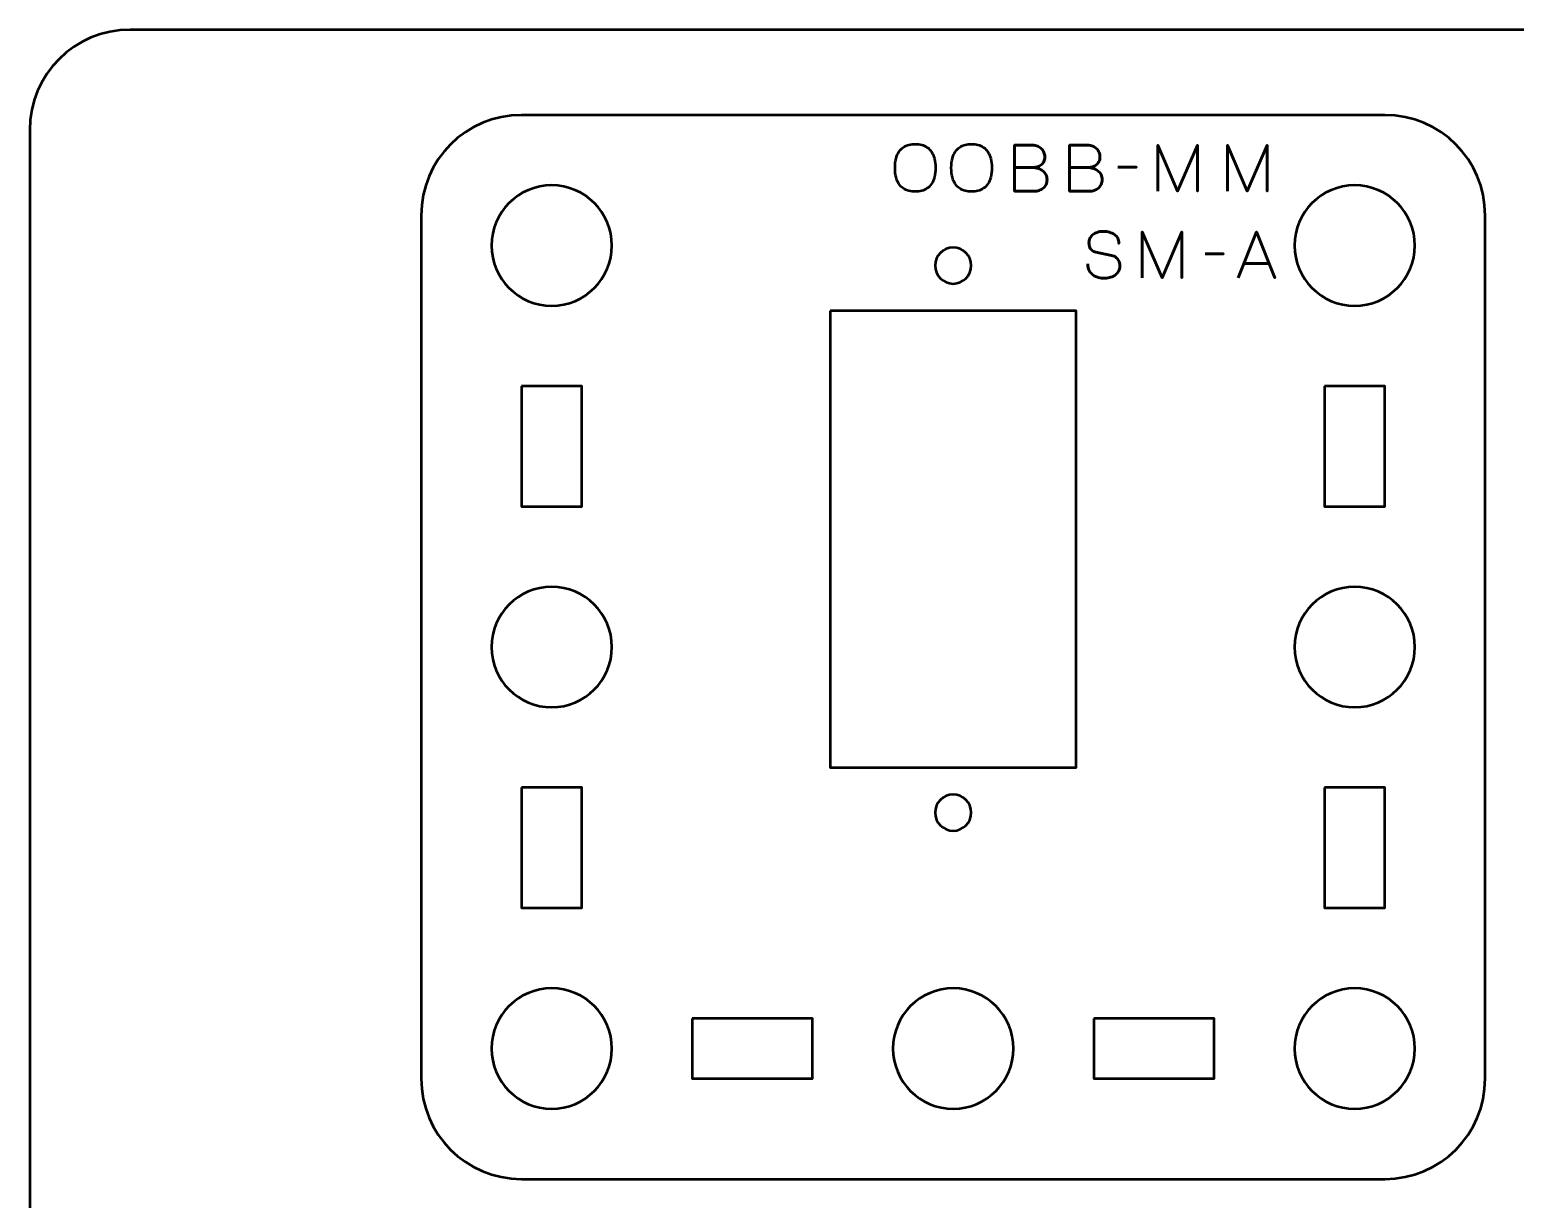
# Model space of a CAD drawing. Header units: centimetres. Extents: x -17.9 to -3.1, y -25.3 to -4.3.
# Drawn here: x -17.9 to -10.5, y -10.18 to -4.35 of the extents above; entities that cross this region are included whole.
import ezdxf

# ---------------------------------------------------------------- set-up
doc = ezdxf.new("R2010")
doc.units = ezdxf.units.CM
doc.header["$MEASUREMENT"] = 0
doc.layers.add('Layer 1', color=7, linetype='Continuous')

msp = doc.modelspace()

# ---------------------------------------------------------------- linework, layer by layer
at = {"layer": 'Layer 1', "color": 7, "lineweight": 53}
msp.add_open_spline([(-17.90003, -24.8499), (-17.90003, -24.8499), (-17.90003, -4.84994), (-17.90003, -4.84994), (-17.90003, -4.84994), (-17.90003, -4.57297), (-17.67694, -4.34998), (-17.39994, -4.34998), (-17.39994, -4.34998), (-17.39994, -4.34998), (-3.60007, -4.34998), (-3.60007, -4.34998), (-3.60007, -4.34998), (-3.32293, -4.34998), (-3.09997, -4.57297), (-3.09997, -4.84994), (-3.09997, -4.84994), (-3.09997, -4.84994), (-3.09997, -24.8499), (-3.09997, -24.8499), (-3.09997, -24.8499), (-3.09997, -25.1269), (-3.32293, -25.34999), (-3.60007, -25.34999), (-3.60007, -25.34999), (-3.60007, -25.34999), (-17.39994, -25.34999), (-17.39994, -25.34999), (-17.39994, -25.34999), (-17.67694, -25.34999), (-17.90003, -25.1269), (-17.90003, -24.8499)], degree=3, knots=[0, 0, 0, 0, 0.125, 0.125, 0.125, 0.125, 0.25, 0.25, 0.25, 0.25, 0.375, 0.375, 0.375, 0.375, 0.5, 0.5, 0.5, 0.5, 0.625, 0.625, 0.625, 0.625, 0.75, 0.75, 0.75, 0.75, 0.875, 0.875, 0.875, 0.875, 1, 1, 1, 1], dxfattribs=at)
at = {"layer": 'Layer 1', "color": 2, "lineweight": 53}
msp.add_open_spline([(-15.44994, -4.77497), (-15.44994, -4.77497), (-11.15007, -4.77497), (-11.15007, -4.77497), (-11.15007, -4.77497), (-10.87293, -4.77497), (-10.64997, -4.99806), (-10.64997, -5.27506), (-10.64997, -5.27506), (-10.64997, -5.27506), (-10.64997, -9.57493), (-10.64997, -9.57493), (-10.64997, -9.57493), (-10.64997, -9.85207), (-10.87293, -10.07503), (-11.15007, -10.07503), (-11.15007, -10.07503), (-11.15007, -10.07503), (-15.44994, -10.07503), (-15.44994, -10.07503), (-15.44994, -10.07503), (-15.72694, -10.07503), (-15.95003, -9.85207), (-15.95003, -9.57493), (-15.95003, -9.57493), (-15.95003, -9.57493), (-15.95003, -5.27506), (-15.95003, -5.27506), (-15.95003, -5.27506), (-15.95003, -4.99806), (-15.72694, -4.77497), (-15.44994, -4.77497)], degree=3, knots=[0, 0, 0, 0, 0.125, 0.125, 0.125, 0.125, 0.25, 0.25, 0.25, 0.25, 0.375, 0.375, 0.375, 0.375, 0.5, 0.5, 0.5, 0.5, 0.625, 0.625, 0.625, 0.625, 0.75, 0.75, 0.75, 0.75, 0.875, 0.875, 0.875, 0.875, 1, 1, 1, 1], dxfattribs=at)
at = {"layer": 'Layer 1', "color": 30, "lineweight": 53}
for points, knots in [([(-13.48878, -5.15638), (-13.47762, -5.15643), (-13.46704, -5.15511), (-13.45693, -5.15251), (-13.45693, -5.15251), (-13.44687, -5.14987), (-13.43767, -5.14574), (-13.42925, -5.14002), (-13.42925, -5.14002), (-13.42084, -5.13436), (-13.41354, -5.1269), (-13.40735, -5.11769), (-13.40735, -5.11769), (-13.40115, -5.10849), (-13.39639, -5.09732), (-13.39301, -5.0842), (-13.39301, -5.0842), (-13.38957, -5.07107), (-13.38787, -5.05578), (-13.38782, -5.03826), (-13.38782, -5.03826), (-13.38787, -5.02075), (-13.38957, -5.00546), (-13.39301, -4.99228), (-13.39301, -4.99228), (-13.39639, -4.9791), (-13.40115, -4.96789), (-13.40735, -4.95863), (-13.40735, -4.95863), (-13.41354, -4.94936), (-13.42084, -4.94185), (-13.42925, -4.93608), (-13.42925, -4.93608), (-13.43767, -4.93031), (-13.44687, -4.92613), (-13.45693, -4.92344), (-13.45693, -4.92344), (-13.46704, -4.92079), (-13.47762, -4.91947), (-13.48878, -4.91952), (-13.48878, -4.91952), (-13.49995, -4.91947), (-13.51053, -4.92079), (-13.52064, -4.92344), (-13.52064, -4.92344), (-13.53069, -4.92613), (-13.5399, -4.93031), (-13.54832, -4.93608), (-13.54832, -4.93608), (-13.55673, -4.94185), (-13.56403, -4.94936), (-13.57022, -4.95863), (-13.57022, -4.95863), (-13.57641, -4.96789), (-13.58118, -4.9791), (-13.58456, -4.99228), (-13.58456, -4.99228), (-13.588, -5.00546), (-13.5897, -5.02075), (-13.58975, -5.03826), (-13.58975, -5.03826), (-13.5897, -5.05578), (-13.588, -5.07107), (-13.58456, -5.0842), (-13.58456, -5.0842), (-13.58118, -5.09732), (-13.57641, -5.10849), (-13.57022, -5.11769), (-13.57022, -5.11769), (-13.56403, -5.1269), (-13.55673, -5.13436), (-13.54832, -5.14002), (-13.54832, -5.14002), (-13.5399, -5.14574), (-13.53069, -5.14987), (-13.52064, -5.15251), (-13.52064, -5.15251), (-13.51053, -5.15511), (-13.49995, -5.15643), (-13.48878, -5.15638)], [0, 0, 0, 0, 0.05, 0.05, 0.05, 0.05, 0.1, 0.1, 0.1, 0.1, 0.15, 0.15, 0.15, 0.15, 0.2, 0.2, 0.2, 0.2, 0.25, 0.25, 0.25, 0.25, 0.3, 0.3, 0.3, 0.3, 0.35, 0.35, 0.35, 0.35, 0.4, 0.4, 0.4, 0.4, 0.45, 0.45, 0.45, 0.45, 0.5, 0.5, 0.5, 0.5, 0.55, 0.55, 0.55, 0.55, 0.6, 0.6, 0.6, 0.6, 0.65, 0.65, 0.65, 0.65, 0.7, 0.7, 0.7, 0.7, 0.75, 0.75, 0.75, 0.75, 0.8, 0.8, 0.8, 0.8, 0.85, 0.85, 0.85, 0.85, 0.9, 0.9, 0.9, 0.9, 0.95, 0.95, 0.95, 0.95, 1, 1, 1, 1]), ([(-13.48878, -5.15638), (-13.47762, -5.15643), (-13.46704, -5.15511), (-13.45693, -5.15251), (-13.45693, -5.15251), (-13.44687, -5.14987), (-13.43767, -5.14574), (-13.42925, -5.14002), (-13.42925, -5.14002), (-13.42084, -5.13436), (-13.41354, -5.1269), (-13.40735, -5.11769), (-13.40735, -5.11769), (-13.40115, -5.10849), (-13.39639, -5.09732), (-13.39301, -5.0842), (-13.39301, -5.0842), (-13.38957, -5.07107), (-13.38787, -5.05578), (-13.38782, -5.03826), (-13.38782, -5.03826), (-13.38787, -5.02075), (-13.38957, -5.00546), (-13.39301, -4.99228), (-13.39301, -4.99228), (-13.39639, -4.9791), (-13.40115, -4.96789), (-13.40735, -4.95863), (-13.40735, -4.95863), (-13.41354, -4.94936), (-13.42084, -4.94185), (-13.42925, -4.93608), (-13.42925, -4.93608), (-13.43767, -4.93031), (-13.44687, -4.92613), (-13.45693, -4.92344), (-13.45693, -4.92344), (-13.46704, -4.92079), (-13.47762, -4.91947), (-13.48878, -4.91952), (-13.48878, -4.91952), (-13.49995, -4.91947), (-13.51053, -4.92079), (-13.52064, -4.92344), (-13.52064, -4.92344), (-13.53069, -4.92613), (-13.5399, -4.93031), (-13.54832, -4.93608), (-13.54832, -4.93608), (-13.55673, -4.94185), (-13.56403, -4.94936), (-13.57022, -4.95863), (-13.57022, -4.95863), (-13.57641, -4.96789), (-13.58118, -4.9791), (-13.58456, -4.99228), (-13.58456, -4.99228), (-13.588, -5.00546), (-13.5897, -5.02075), (-13.58975, -5.03826), (-13.58975, -5.03826), (-13.5897, -5.05578), (-13.588, -5.07107), (-13.58456, -5.0842), (-13.58456, -5.0842), (-13.58118, -5.09732), (-13.57641, -5.10849), (-13.57022, -5.11769), (-13.57022, -5.11769), (-13.56403, -5.1269), (-13.55673, -5.13436), (-13.54832, -5.14002), (-13.54832, -5.14002), (-13.5399, -5.14574), (-13.53069, -5.14987), (-13.52064, -5.15251), (-13.52064, -5.15251), (-13.51053, -5.15511), (-13.49995, -5.15643), (-13.48878, -5.15638)], [0, 0, 0, 0, 0.05, 0.05, 0.05, 0.05, 0.1, 0.1, 0.1, 0.1, 0.15, 0.15, 0.15, 0.15, 0.2, 0.2, 0.2, 0.2, 0.25, 0.25, 0.25, 0.25, 0.3, 0.3, 0.3, 0.3, 0.35, 0.35, 0.35, 0.35, 0.4, 0.4, 0.4, 0.4, 0.45, 0.45, 0.45, 0.45, 0.5, 0.5, 0.5, 0.5, 0.55, 0.55, 0.55, 0.55, 0.6, 0.6, 0.6, 0.6, 0.65, 0.65, 0.65, 0.65, 0.7, 0.7, 0.7, 0.7, 0.75, 0.75, 0.75, 0.75, 0.8, 0.8, 0.8, 0.8, 0.85, 0.85, 0.85, 0.85, 0.9, 0.9, 0.9, 0.9, 0.95, 0.95, 0.95, 0.95, 1, 1, 1, 1]), ([(-13.20843, -5.15638), (-13.19727, -5.15643), (-13.18669, -5.15511), (-13.17658, -5.15251), (-13.17658, -5.15251), (-13.16652, -5.14987), (-13.15732, -5.14574), (-13.1489, -5.14002), (-13.1489, -5.14002), (-13.14049, -5.13436), (-13.13319, -5.1269), (-13.127, -5.11769), (-13.127, -5.11769), (-13.1208, -5.10849), (-13.11604, -5.09732), (-13.11266, -5.0842), (-13.11266, -5.0842), (-13.10922, -5.07107), (-13.10752, -5.05578), (-13.10747, -5.03826), (-13.10747, -5.03826), (-13.10752, -5.02075), (-13.10922, -5.00546), (-13.11266, -4.99228), (-13.11266, -4.99228), (-13.11604, -4.9791), (-13.1208, -4.96789), (-13.127, -4.95863), (-13.127, -4.95863), (-13.13319, -4.94936), (-13.14049, -4.94185), (-13.1489, -4.93608), (-13.1489, -4.93608), (-13.15732, -4.93031), (-13.16652, -4.92613), (-13.17658, -4.92344), (-13.17658, -4.92344), (-13.18669, -4.92079), (-13.19727, -4.91947), (-13.20843, -4.91952), (-13.20843, -4.91952), (-13.2196, -4.91947), (-13.23018, -4.92079), (-13.24029, -4.92344), (-13.24029, -4.92344), (-13.25034, -4.92613), (-13.25955, -4.93031), (-13.26797, -4.93608), (-13.26797, -4.93608), (-13.27638, -4.94185), (-13.28368, -4.94936), (-13.28987, -4.95863), (-13.28987, -4.95863), (-13.29606, -4.96789), (-13.30083, -4.9791), (-13.30421, -4.99228), (-13.30421, -4.99228), (-13.30765, -5.00546), (-13.30935, -5.02075), (-13.3094, -5.03826), (-13.3094, -5.03826), (-13.30935, -5.05578), (-13.30765, -5.07107), (-13.30421, -5.0842), (-13.30421, -5.0842), (-13.30083, -5.09732), (-13.29606, -5.10849), (-13.28987, -5.11769), (-13.28987, -5.11769), (-13.28368, -5.1269), (-13.27638, -5.13436), (-13.26797, -5.14002), (-13.26797, -5.14002), (-13.25955, -5.14574), (-13.25034, -5.14987), (-13.24029, -5.15251), (-13.24029, -5.15251), (-13.23018, -5.15511), (-13.2196, -5.15643), (-13.20843, -5.15638)], [0, 0, 0, 0, 0.05, 0.05, 0.05, 0.05, 0.1, 0.1, 0.1, 0.1, 0.15, 0.15, 0.15, 0.15, 0.2, 0.2, 0.2, 0.2, 0.25, 0.25, 0.25, 0.25, 0.3, 0.3, 0.3, 0.3, 0.35, 0.35, 0.35, 0.35, 0.4, 0.4, 0.4, 0.4, 0.45, 0.45, 0.45, 0.45, 0.5, 0.5, 0.5, 0.5, 0.55, 0.55, 0.55, 0.55, 0.6, 0.6, 0.6, 0.6, 0.65, 0.65, 0.65, 0.65, 0.7, 0.7, 0.7, 0.7, 0.75, 0.75, 0.75, 0.75, 0.8, 0.8, 0.8, 0.8, 0.85, 0.85, 0.85, 0.85, 0.9, 0.9, 0.9, 0.9, 0.95, 0.95, 0.95, 0.95, 1, 1, 1, 1]), ([(-13.20843, -5.15638), (-13.19727, -5.15643), (-13.18669, -5.15511), (-13.17658, -5.15251), (-13.17658, -5.15251), (-13.16652, -5.14987), (-13.15732, -5.14574), (-13.1489, -5.14002), (-13.1489, -5.14002), (-13.14049, -5.13436), (-13.13319, -5.1269), (-13.127, -5.11769), (-13.127, -5.11769), (-13.1208, -5.10849), (-13.11604, -5.09732), (-13.11266, -5.0842), (-13.11266, -5.0842), (-13.10922, -5.07107), (-13.10752, -5.05578), (-13.10747, -5.03826), (-13.10747, -5.03826), (-13.10752, -5.02075), (-13.10922, -5.00546), (-13.11266, -4.99228), (-13.11266, -4.99228), (-13.11604, -4.9791), (-13.1208, -4.96789), (-13.127, -4.95863), (-13.127, -4.95863), (-13.13319, -4.94936), (-13.14049, -4.94185), (-13.1489, -4.93608), (-13.1489, -4.93608), (-13.15732, -4.93031), (-13.16652, -4.92613), (-13.17658, -4.92344), (-13.17658, -4.92344), (-13.18669, -4.92079), (-13.19727, -4.91947), (-13.20843, -4.91952), (-13.20843, -4.91952), (-13.2196, -4.91947), (-13.23018, -4.92079), (-13.24029, -4.92344), (-13.24029, -4.92344), (-13.25034, -4.92613), (-13.25955, -4.93031), (-13.26797, -4.93608), (-13.26797, -4.93608), (-13.27638, -4.94185), (-13.28368, -4.94936), (-13.28987, -4.95863), (-13.28987, -4.95863), (-13.29606, -4.96789), (-13.30083, -4.9791), (-13.30421, -4.99228), (-13.30421, -4.99228), (-13.30765, -5.00546), (-13.30935, -5.02075), (-13.3094, -5.03826), (-13.3094, -5.03826), (-13.30935, -5.05578), (-13.30765, -5.07107), (-13.30421, -5.0842), (-13.30421, -5.0842), (-13.30083, -5.09732), (-13.29606, -5.10849), (-13.28987, -5.11769), (-13.28987, -5.11769), (-13.28368, -5.1269), (-13.27638, -5.13436), (-13.26797, -5.14002), (-13.26797, -5.14002), (-13.25955, -5.14574), (-13.25034, -5.14987), (-13.24029, -5.15251), (-13.24029, -5.15251), (-13.23018, -5.15511), (-13.2196, -5.15643), (-13.20843, -5.15638)], [0, 0, 0, 0, 0.05, 0.05, 0.05, 0.05, 0.1, 0.1, 0.1, 0.1, 0.15, 0.15, 0.15, 0.15, 0.2, 0.2, 0.2, 0.2, 0.25, 0.25, 0.25, 0.25, 0.3, 0.3, 0.3, 0.3, 0.35, 0.35, 0.35, 0.35, 0.4, 0.4, 0.4, 0.4, 0.45, 0.45, 0.45, 0.45, 0.5, 0.5, 0.5, 0.5, 0.55, 0.55, 0.55, 0.55, 0.6, 0.6, 0.6, 0.6, 0.65, 0.65, 0.65, 0.65, 0.7, 0.7, 0.7, 0.7, 0.75, 0.75, 0.75, 0.75, 0.8, 0.8, 0.8, 0.8, 0.85, 0.85, 0.85, 0.85, 0.9, 0.9, 0.9, 0.9, 0.95, 0.95, 0.95, 0.95, 1, 1, 1, 1]), ([(-12.99476, -5.03668), (-12.99476, -5.03668), (-12.90681, -5.03668), (-12.90681, -5.03668), (-12.90681, -5.03668), (-12.89538, -5.03662), (-12.88565, -5.03504), (-12.87744, -5.03191), (-12.87744, -5.03191), (-12.86929, -5.02885), (-12.86268, -5.02467), (-12.85755, -5.01943), (-12.85755, -5.01943), (-12.85241, -5.01419), (-12.84871, -5.00826), (-12.84638, -5.0017), (-12.84638, -5.0017), (-12.84411, -4.99519), (-12.84305, -4.98842), (-12.84331, -4.98143), (-12.84331, -4.98143), (-12.84363, -4.97445), (-12.84511, -4.96767), (-12.84776, -4.96106), (-12.84776, -4.96106), (-12.85035, -4.95444), (-12.85427, -4.94847), (-12.8594, -4.94312), (-12.8594, -4.94312), (-12.86453, -4.93778), (-12.87093, -4.93354), (-12.87871, -4.93042), (-12.87871, -4.93042), (-12.88649, -4.92725), (-12.89565, -4.92561), (-12.90618, -4.92555), (-12.90618, -4.92555), (-12.90618, -4.92555), (-12.99476, -4.92555), (-12.99476, -4.92555), (-12.99476, -4.92555), (-12.99476, -4.92555), (-12.99476, -5.15447), (-12.99476, -5.15447), (-12.99476, -5.15447), (-12.99476, -5.15447), (-12.89729, -5.15447), (-12.89729, -5.15447), (-12.89729, -5.15447), (-12.88819, -5.15447), (-12.87972, -5.15315), (-12.87189, -5.15055), (-12.87189, -5.15055), (-12.86406, -5.14791), (-12.85723, -5.14415), (-12.8513, -5.13912), (-12.8513, -5.13912), (-12.84543, -5.13415), (-12.84083, -5.12812), (-12.83754, -5.12097), (-12.83754, -5.12097), (-12.83426, -5.11383), (-12.83257, -5.10573), (-12.83252, -5.09668), (-12.83252, -5.09668), (-12.83273, -5.08758), (-12.83463, -5.07938), (-12.83829, -5.07203), (-12.83829, -5.07203), (-12.84194, -5.06467), (-12.84702, -5.05837), (-12.85358, -5.05308), (-12.85358, -5.05308), (-12.86014, -5.04784), (-12.86797, -5.04377), (-12.87697, -5.04096), (-12.87697, -5.04096), (-12.88596, -5.03816), (-12.89591, -5.03673), (-12.90681, -5.03668), (-12.90681, -5.03668), (-12.89591, -5.03673), (-12.88596, -5.03816), (-12.87697, -5.04096), (-12.87697, -5.04096), (-12.86797, -5.04377), (-12.86014, -5.04784), (-12.85358, -5.05308), (-12.85358, -5.05308), (-12.84702, -5.05837), (-12.84194, -5.06467), (-12.83829, -5.07203), (-12.83829, -5.07203), (-12.83463, -5.07938), (-12.83273, -5.08758), (-12.83252, -5.09668), (-12.83252, -5.09668), (-12.83257, -5.10573), (-12.83426, -5.11383), (-12.83754, -5.12097), (-12.83754, -5.12097), (-12.84083, -5.12812), (-12.84543, -5.13415), (-12.8513, -5.13912), (-12.8513, -5.13912), (-12.85723, -5.14415), (-12.86406, -5.14791), (-12.87189, -5.15055), (-12.87189, -5.15055), (-12.87972, -5.15315), (-12.88819, -5.15447), (-12.89729, -5.15447), (-12.89729, -5.15447), (-12.89729, -5.15447), (-12.99476, -5.15447), (-12.99476, -5.15447), (-12.99476, -5.15447), (-12.99476, -5.15447), (-12.99476, -4.92555), (-12.99476, -4.92555), (-12.99476, -4.92555), (-12.99476, -4.92555), (-12.90618, -4.92555), (-12.90618, -4.92555), (-12.90618, -4.92555), (-12.89565, -4.92561), (-12.88649, -4.92725), (-12.87871, -4.93042), (-12.87871, -4.93042), (-12.87093, -4.93354), (-12.86453, -4.93778), (-12.8594, -4.94312), (-12.8594, -4.94312), (-12.85427, -4.94847), (-12.85035, -4.95444), (-12.84776, -4.96106), (-12.84776, -4.96106), (-12.84511, -4.96767), (-12.84363, -4.97445), (-12.84331, -4.98143), (-12.84331, -4.98143), (-12.84305, -4.98842), (-12.84411, -4.99519), (-12.84638, -5.0017), (-12.84638, -5.0017), (-12.84871, -5.00826), (-12.85241, -5.01419), (-12.85755, -5.01943), (-12.85755, -5.01943), (-12.86268, -5.02467), (-12.86929, -5.02885), (-12.87744, -5.03191), (-12.87744, -5.03191), (-12.88565, -5.03504), (-12.89538, -5.03662), (-12.90681, -5.03668), (-12.90681, -5.03668), (-12.90681, -5.03668), (-12.99476, -5.03668), (-12.99476, -5.03668)], [0, 0, 0, 0, 0.025, 0.025, 0.025, 0.025, 0.05, 0.05, 0.05, 0.05, 0.075, 0.075, 0.075, 0.075, 0.1, 0.1, 0.1, 0.1, 0.125, 0.125, 0.125, 0.125, 0.15, 0.15, 0.15, 0.15, 0.175, 0.175, 0.175, 0.175, 0.2, 0.2, 0.2, 0.2, 0.225, 0.225, 0.225, 0.225, 0.25, 0.25, 0.25, 0.25, 0.275, 0.275, 0.275, 0.275, 0.3, 0.3, 0.3, 0.3, 0.325, 0.325, 0.325, 0.325, 0.35, 0.35, 0.35, 0.35, 0.375, 0.375, 0.375, 0.375, 0.4, 0.4, 0.4, 0.4, 0.425, 0.425, 0.425, 0.425, 0.45, 0.45, 0.45, 0.45, 0.475, 0.475, 0.475, 0.475, 0.5, 0.5, 0.5, 0.5, 0.525, 0.525, 0.525, 0.525, 0.55, 0.55, 0.55, 0.55, 0.575, 0.575, 0.575, 0.575, 0.6, 0.6, 0.6, 0.6, 0.625, 0.625, 0.625, 0.625, 0.65, 0.65, 0.65, 0.65, 0.675, 0.675, 0.675, 0.675, 0.7, 0.7, 0.7, 0.7, 0.725, 0.725, 0.725, 0.725, 0.75, 0.75, 0.75, 0.75, 0.775, 0.775, 0.775, 0.775, 0.8, 0.8, 0.8, 0.8, 0.825, 0.825, 0.825, 0.825, 0.85, 0.85, 0.85, 0.85, 0.875, 0.875, 0.875, 0.875, 0.9, 0.9, 0.9, 0.9, 0.925, 0.925, 0.925, 0.925, 0.95, 0.95, 0.95, 0.95, 0.975, 0.975, 0.975, 0.975, 1, 1, 1, 1]), ([(-12.72012, -5.03668), (-12.72012, -5.03668), (-12.63217, -5.03668), (-12.63217, -5.03668), (-12.63217, -5.03668), (-12.62074, -5.03662), (-12.61101, -5.03504), (-12.6028, -5.03191), (-12.6028, -5.03191), (-12.59465, -5.02885), (-12.58804, -5.02467), (-12.58291, -5.01943), (-12.58291, -5.01943), (-12.57777, -5.01419), (-12.57407, -5.00826), (-12.57174, -5.0017), (-12.57174, -5.0017), (-12.56947, -4.99519), (-12.56841, -4.98842), (-12.56867, -4.98143), (-12.56867, -4.98143), (-12.56899, -4.97445), (-12.57047, -4.96767), (-12.57312, -4.96106), (-12.57312, -4.96106), (-12.57571, -4.95444), (-12.57963, -4.94847), (-12.58476, -4.94312), (-12.58476, -4.94312), (-12.58989, -4.93778), (-12.59629, -4.93354), (-12.60407, -4.93042), (-12.60407, -4.93042), (-12.61185, -4.92725), (-12.62101, -4.92561), (-12.63154, -4.92555), (-12.63154, -4.92555), (-12.63154, -4.92555), (-12.72012, -4.92555), (-12.72012, -4.92555), (-12.72012, -4.92555), (-12.72012, -4.92555), (-12.72012, -5.15447), (-12.72012, -5.15447), (-12.72012, -5.15447), (-12.72012, -5.15447), (-12.62265, -5.15447), (-12.62265, -5.15447), (-12.62265, -5.15447), (-12.61355, -5.15447), (-12.60508, -5.15315), (-12.59725, -5.15055), (-12.59725, -5.15055), (-12.58942, -5.14791), (-12.58259, -5.14415), (-12.57666, -5.13912), (-12.57666, -5.13912), (-12.57079, -5.13415), (-12.56619, -5.12812), (-12.5629, -5.12097), (-12.5629, -5.12097), (-12.55962, -5.11383), (-12.55793, -5.10573), (-12.55788, -5.09668), (-12.55788, -5.09668), (-12.55809, -5.08758), (-12.55999, -5.07938), (-12.56365, -5.07203), (-12.56365, -5.07203), (-12.5673, -5.06467), (-12.57238, -5.05837), (-12.57894, -5.05308), (-12.57894, -5.05308), (-12.5855, -5.04784), (-12.59333, -5.04377), (-12.60233, -5.04096), (-12.60233, -5.04096), (-12.61132, -5.03816), (-12.62127, -5.03673), (-12.63217, -5.03668), (-12.63217, -5.03668), (-12.62127, -5.03673), (-12.61132, -5.03816), (-12.60233, -5.04096), (-12.60233, -5.04096), (-12.59333, -5.04377), (-12.5855, -5.04784), (-12.57894, -5.05308), (-12.57894, -5.05308), (-12.57238, -5.05837), (-12.5673, -5.06467), (-12.56365, -5.07203), (-12.56365, -5.07203), (-12.55999, -5.07938), (-12.55809, -5.08758), (-12.55788, -5.09668), (-12.55788, -5.09668), (-12.55793, -5.10573), (-12.55962, -5.11383), (-12.5629, -5.12097), (-12.5629, -5.12097), (-12.56619, -5.12812), (-12.57079, -5.13415), (-12.57666, -5.13912), (-12.57666, -5.13912), (-12.58259, -5.14415), (-12.58942, -5.14791), (-12.59725, -5.15055), (-12.59725, -5.15055), (-12.60508, -5.15315), (-12.61355, -5.15447), (-12.62265, -5.15447), (-12.62265, -5.15447), (-12.62265, -5.15447), (-12.72012, -5.15447), (-12.72012, -5.15447), (-12.72012, -5.15447), (-12.72012, -5.15447), (-12.72012, -4.92555), (-12.72012, -4.92555), (-12.72012, -4.92555), (-12.72012, -4.92555), (-12.63154, -4.92555), (-12.63154, -4.92555), (-12.63154, -4.92555), (-12.62101, -4.92561), (-12.61185, -4.92725), (-12.60407, -4.93042), (-12.60407, -4.93042), (-12.59629, -4.93354), (-12.58989, -4.93778), (-12.58476, -4.94312), (-12.58476, -4.94312), (-12.57963, -4.94847), (-12.57571, -4.95444), (-12.57312, -4.96106), (-12.57312, -4.96106), (-12.57047, -4.96767), (-12.56899, -4.97445), (-12.56867, -4.98143), (-12.56867, -4.98143), (-12.56841, -4.98842), (-12.56947, -4.99519), (-12.57174, -5.0017), (-12.57174, -5.0017), (-12.57407, -5.00826), (-12.57777, -5.01419), (-12.58291, -5.01943), (-12.58291, -5.01943), (-12.58804, -5.02467), (-12.59465, -5.02885), (-12.6028, -5.03191), (-12.6028, -5.03191), (-12.61101, -5.03504), (-12.62074, -5.03662), (-12.63217, -5.03668), (-12.63217, -5.03668), (-12.63217, -5.03668), (-12.72012, -5.03668), (-12.72012, -5.03668)], [0, 0, 0, 0, 0.025, 0.025, 0.025, 0.025, 0.05, 0.05, 0.05, 0.05, 0.075, 0.075, 0.075, 0.075, 0.1, 0.1, 0.1, 0.1, 0.125, 0.125, 0.125, 0.125, 0.15, 0.15, 0.15, 0.15, 0.175, 0.175, 0.175, 0.175, 0.2, 0.2, 0.2, 0.2, 0.225, 0.225, 0.225, 0.225, 0.25, 0.25, 0.25, 0.25, 0.275, 0.275, 0.275, 0.275, 0.3, 0.3, 0.3, 0.3, 0.325, 0.325, 0.325, 0.325, 0.35, 0.35, 0.35, 0.35, 0.375, 0.375, 0.375, 0.375, 0.4, 0.4, 0.4, 0.4, 0.425, 0.425, 0.425, 0.425, 0.45, 0.45, 0.45, 0.45, 0.475, 0.475, 0.475, 0.475, 0.5, 0.5, 0.5, 0.5, 0.525, 0.525, 0.525, 0.525, 0.55, 0.55, 0.55, 0.55, 0.575, 0.575, 0.575, 0.575, 0.6, 0.6, 0.6, 0.6, 0.625, 0.625, 0.625, 0.625, 0.65, 0.65, 0.65, 0.65, 0.675, 0.675, 0.675, 0.675, 0.7, 0.7, 0.7, 0.7, 0.725, 0.725, 0.725, 0.725, 0.75, 0.75, 0.75, 0.75, 0.775, 0.775, 0.775, 0.775, 0.8, 0.8, 0.8, 0.8, 0.825, 0.825, 0.825, 0.825, 0.85, 0.85, 0.85, 0.85, 0.875, 0.875, 0.875, 0.875, 0.9, 0.9, 0.9, 0.9, 0.925, 0.925, 0.925, 0.925, 0.95, 0.95, 0.95, 0.95, 0.975, 0.975, 0.975, 0.975, 1, 1, 1, 1]), ([(-12.28038, -5.15447), (-12.28038, -5.15447), (-12.28038, -4.92555), (-12.28038, -4.92555), (-12.28038, -4.92555), (-12.28038, -4.92555), (-12.18195, -5.15447), (-12.18195, -5.15447), (-12.18195, -5.15447), (-12.18195, -5.15447), (-12.08321, -4.92555), (-12.08321, -4.92555), (-12.08321, -4.92555), (-12.08321, -4.92555), (-12.08321, -5.15447), (-12.08321, -5.15447), (-12.08321, -5.15447), (-12.08321, -5.15447), (-12.08321, -4.92555), (-12.08321, -4.92555), (-12.08321, -4.92555), (-12.08321, -4.92555), (-12.18195, -5.15447), (-12.18195, -5.15447), (-12.18195, -5.15447), (-12.18195, -5.15447), (-12.28038, -4.92555), (-12.28038, -4.92555), (-12.28038, -4.92555), (-12.28038, -4.92555), (-12.28038, -5.15447), (-12.28038, -5.15447)], [0, 0, 0, 0, 0.125, 0.125, 0.125, 0.125, 0.25, 0.25, 0.25, 0.25, 0.375, 0.375, 0.375, 0.375, 0.5, 0.5, 0.5, 0.5, 0.625, 0.625, 0.625, 0.625, 0.75, 0.75, 0.75, 0.75, 0.875, 0.875, 0.875, 0.875, 1, 1, 1, 1]), ([(-11.93335, -5.15447), (-11.93335, -5.15447), (-11.93335, -4.92555), (-11.93335, -4.92555), (-11.93335, -4.92555), (-11.93335, -4.92555), (-11.83492, -5.15447), (-11.83492, -5.15447), (-11.83492, -5.15447), (-11.83492, -5.15447), (-11.73618, -4.92555), (-11.73618, -4.92555), (-11.73618, -4.92555), (-11.73618, -4.92555), (-11.73618, -5.15447), (-11.73618, -5.15447), (-11.73618, -5.15447), (-11.73618, -5.15447), (-11.73618, -4.92555), (-11.73618, -4.92555), (-11.73618, -4.92555), (-11.73618, -4.92555), (-11.83492, -5.15447), (-11.83492, -5.15447), (-11.83492, -5.15447), (-11.83492, -5.15447), (-11.93335, -4.92555), (-11.93335, -4.92555), (-11.93335, -4.92555), (-11.93335, -4.92555), (-11.93335, -5.15447), (-11.93335, -5.15447)], [0, 0, 0, 0, 0.125, 0.125, 0.125, 0.125, 0.25, 0.25, 0.25, 0.25, 0.375, 0.375, 0.375, 0.375, 0.5, 0.5, 0.5, 0.5, 0.625, 0.625, 0.625, 0.625, 0.75, 0.75, 0.75, 0.75, 0.875, 0.875, 0.875, 0.875, 1, 1, 1, 1]), ([(-12.47977, -5.03477), (-12.47977, -5.03477), (-12.38738, -5.03477), (-12.38738, -5.03477), (-12.38738, -5.03477), (-12.38738, -5.03477), (-12.47977, -5.03477), (-12.47977, -5.03477)], [0, 0, 0, 0, 0.5, 0.5, 0.5, 0.5, 1, 1, 1, 1]), ([(-12.62931, -5.51673), (-12.6292, -5.52938), (-12.62698, -5.54023), (-12.62254, -5.54928), (-12.62254, -5.54928), (-12.61814, -5.55827), (-12.61201, -5.56563), (-12.60428, -5.57134), (-12.60428, -5.57134), (-12.5965, -5.57701), (-12.58756, -5.58119), (-12.57745, -5.58389), (-12.57745, -5.58389), (-12.5674, -5.58653), (-12.5566, -5.58786), (-12.54517, -5.58786), (-12.54517, -5.58786), (-12.53364, -5.5878), (-12.52326, -5.58611), (-12.514, -5.58288), (-12.514, -5.58288), (-12.5048, -5.57965), (-12.49691, -5.57531), (-12.4903, -5.56986), (-12.4903, -5.56986), (-12.48374, -5.56441), (-12.47866, -5.55833), (-12.47506, -5.55155), (-12.47506, -5.55155), (-12.47146, -5.54478), (-12.46955, -5.53785), (-12.46929, -5.5307), (-12.46929, -5.5307), (-12.46897, -5.52134), (-12.47035, -5.51277), (-12.47336, -5.50504), (-12.47336, -5.50504), (-12.47638, -5.49731), (-12.48104, -5.49086), (-12.48733, -5.48557), (-12.48733, -5.48557), (-12.49358, -5.48028), (-12.50146, -5.47657), (-12.51088, -5.47451), (-12.51088, -5.47451), (-12.51088, -5.47451), (-12.58867, -5.45768), (-12.58867, -5.45768), (-12.58867, -5.45768), (-12.59597, -5.45615), (-12.60227, -5.45355), (-12.60746, -5.44995), (-12.60746, -5.44995), (-12.61264, -5.4463), (-12.61666, -5.44128), (-12.61941, -5.43482), (-12.61941, -5.43482), (-12.62217, -5.42842), (-12.62359, -5.42027), (-12.62359, -5.41037), (-12.62359, -5.41037), (-12.62359, -5.40286), (-12.62206, -5.39577), (-12.61894, -5.3891), (-12.61894, -5.3891), (-12.61587, -5.38243), (-12.61132, -5.37656), (-12.60534, -5.37137), (-12.60534, -5.37137), (-12.59936, -5.36624), (-12.59195, -5.36222), (-12.58317, -5.35931), (-12.58317, -5.35931), (-12.57433, -5.35634), (-12.56422, -5.35486), (-12.55279, -5.35481), (-12.55279, -5.35481), (-12.54131, -5.35481), (-12.53078, -5.35613), (-12.52115, -5.35878), (-12.52115, -5.35878), (-12.51157, -5.36142), (-12.50326, -5.36523), (-12.49628, -5.37031), (-12.49628, -5.37031), (-12.48929, -5.37539), (-12.48389, -5.38164), (-12.48019, -5.38894), (-12.48019, -5.38894), (-12.47649, -5.3963), (-12.47474, -5.40471), (-12.475, -5.41418), (-12.475, -5.41418), (-12.47474, -5.40471), (-12.47649, -5.3963), (-12.48019, -5.38894), (-12.48019, -5.38894), (-12.48389, -5.38164), (-12.48929, -5.37539), (-12.49628, -5.37031), (-12.49628, -5.37031), (-12.50326, -5.36523), (-12.51157, -5.36142), (-12.52115, -5.35878), (-12.52115, -5.35878), (-12.53078, -5.35613), (-12.54131, -5.35481), (-12.55279, -5.35481), (-12.55279, -5.35481), (-12.56422, -5.35486), (-12.57433, -5.35634), (-12.58317, -5.35931), (-12.58317, -5.35931), (-12.59195, -5.36222), (-12.59936, -5.36624), (-12.60534, -5.37137), (-12.60534, -5.37137), (-12.61132, -5.37656), (-12.61587, -5.38243), (-12.61894, -5.3891), (-12.61894, -5.3891), (-12.62206, -5.39577), (-12.62359, -5.40286), (-12.62359, -5.41037), (-12.62359, -5.41037), (-12.62359, -5.42027), (-12.62222, -5.42842), (-12.61957, -5.43477), (-12.61957, -5.43477), (-12.61687, -5.44117), (-12.61291, -5.44614), (-12.60772, -5.4498), (-12.60772, -5.4498), (-12.60253, -5.45339), (-12.59618, -5.45604), (-12.58867, -5.45768), (-12.58867, -5.45768), (-12.58867, -5.45768), (-12.51088, -5.47451), (-12.51088, -5.47451), (-12.51088, -5.47451), (-12.50125, -5.47657), (-12.49331, -5.48028), (-12.48707, -5.48557), (-12.48707, -5.48557), (-12.48077, -5.49086), (-12.47617, -5.49731), (-12.47321, -5.50504), (-12.47321, -5.50504), (-12.4703, -5.51277), (-12.46897, -5.52134), (-12.46929, -5.5307), (-12.46929, -5.5307), (-12.46955, -5.53785), (-12.47146, -5.54478), (-12.47506, -5.55155), (-12.47506, -5.55155), (-12.47866, -5.55833), (-12.48374, -5.56441), (-12.4903, -5.56986), (-12.4903, -5.56986), (-12.49691, -5.57531), (-12.5048, -5.57965), (-12.514, -5.58288), (-12.514, -5.58288), (-12.52326, -5.58611), (-12.53364, -5.5878), (-12.54517, -5.58786), (-12.54517, -5.58786), (-12.5566, -5.58786), (-12.5674, -5.58653), (-12.57745, -5.58389), (-12.57745, -5.58389), (-12.58756, -5.58119), (-12.5965, -5.57701), (-12.60428, -5.57134), (-12.60428, -5.57134), (-12.61201, -5.56563), (-12.61814, -5.55827), (-12.62254, -5.54928), (-12.62254, -5.54928), (-12.62698, -5.54023), (-12.6292, -5.52938), (-12.62931, -5.51673)], [0, 0, 0, 0, 0.0217391, 0.0217391, 0.0217391, 0.0217391, 0.0434783, 0.0434783, 0.0434783, 0.0434783, 0.0652174, 0.0652174, 0.0652174, 0.0652174, 0.0869565, 0.0869565, 0.0869565, 0.0869565, 0.1086957, 0.1086957, 0.1086957, 0.1086957, 0.1304348, 0.1304348, 0.1304348, 0.1304348, 0.1521739, 0.1521739, 0.1521739, 0.1521739, 0.173913, 0.173913, 0.173913, 0.173913, 0.1956522, 0.1956522, 0.1956522, 0.1956522, 0.2173913, 0.2173913, 0.2173913, 0.2173913, 0.2391304, 0.2391304, 0.2391304, 0.2391304, 0.2608696, 0.2608696, 0.2608696, 0.2608696, 0.2826087, 0.2826087, 0.2826087, 0.2826087, 0.3043478, 0.3043478, 0.3043478, 0.3043478, 0.326087, 0.326087, 0.326087, 0.326087, 0.3478261, 0.3478261, 0.3478261, 0.3478261, 0.3695652, 0.3695652, 0.3695652, 0.3695652, 0.3913043, 0.3913043, 0.3913043, 0.3913043, 0.4130435, 0.4130435, 0.4130435, 0.4130435, 0.4347826, 0.4347826, 0.4347826, 0.4347826, 0.4565217, 0.4565217, 0.4565217, 0.4565217, 0.4782609, 0.4782609, 0.4782609, 0.4782609, 0.5, 0.5, 0.5, 0.5, 0.5217391, 0.5217391, 0.5217391, 0.5217391, 0.5434783, 0.5434783, 0.5434783, 0.5434783, 0.5652174, 0.5652174, 0.5652174, 0.5652174, 0.5869565, 0.5869565, 0.5869565, 0.5869565, 0.6086957, 0.6086957, 0.6086957, 0.6086957, 0.6304348, 0.6304348, 0.6304348, 0.6304348, 0.6521739, 0.6521739, 0.6521739, 0.6521739, 0.673913, 0.673913, 0.673913, 0.673913, 0.6956522, 0.6956522, 0.6956522, 0.6956522, 0.7173913, 0.7173913, 0.7173913, 0.7173913, 0.7391304, 0.7391304, 0.7391304, 0.7391304, 0.7608696, 0.7608696, 0.7608696, 0.7608696, 0.7826087, 0.7826087, 0.7826087, 0.7826087, 0.8043478, 0.8043478, 0.8043478, 0.8043478, 0.826087, 0.826087, 0.826087, 0.826087, 0.8478261, 0.8478261, 0.8478261, 0.8478261, 0.8695652, 0.8695652, 0.8695652, 0.8695652, 0.8913043, 0.8913043, 0.8913043, 0.8913043, 0.9130435, 0.9130435, 0.9130435, 0.9130435, 0.9347826, 0.9347826, 0.9347826, 0.9347826, 0.9565217, 0.9565217, 0.9565217, 0.9565217, 0.9782609, 0.9782609, 0.9782609, 0.9782609, 1, 1, 1, 1]), ([(-12.35785, -5.58595), (-12.35785, -5.58595), (-12.35785, -5.35703), (-12.35785, -5.35703), (-12.35785, -5.35703), (-12.35785, -5.35703), (-12.25942, -5.58595), (-12.25942, -5.58595), (-12.25942, -5.58595), (-12.25942, -5.58595), (-12.16068, -5.35703), (-12.16068, -5.35703), (-12.16068, -5.35703), (-12.16068, -5.35703), (-12.16068, -5.58595), (-12.16068, -5.58595), (-12.16068, -5.58595), (-12.16068, -5.58595), (-12.16068, -5.35703), (-12.16068, -5.35703), (-12.16068, -5.35703), (-12.16068, -5.35703), (-12.25942, -5.58595), (-12.25942, -5.58595), (-12.25942, -5.58595), (-12.25942, -5.58595), (-12.35785, -5.35703), (-12.35785, -5.35703), (-12.35785, -5.35703), (-12.35785, -5.35703), (-12.35785, -5.58595), (-12.35785, -5.58595)], [0, 0, 0, 0, 0.125, 0.125, 0.125, 0.125, 0.25, 0.25, 0.25, 0.25, 0.375, 0.375, 0.375, 0.375, 0.5, 0.5, 0.5, 0.5, 0.625, 0.625, 0.625, 0.625, 0.75, 0.75, 0.75, 0.75, 0.875, 0.875, 0.875, 0.875, 1, 1, 1, 1]), ([(-11.88001, -5.58595), (-11.88001, -5.58595), (-11.7892, -5.35703), (-11.7892, -5.35703), (-11.7892, -5.35703), (-11.7892, -5.35703), (-11.69808, -5.58595), (-11.69808, -5.58595), (-11.69808, -5.58595), (-11.69808, -5.58595), (-11.7892, -5.35703), (-11.7892, -5.35703), (-11.7892, -5.35703), (-11.7892, -5.35703), (-11.88001, -5.58595), (-11.88001, -5.58595)], [0, 0, 0, 0, 0.25, 0.25, 0.25, 0.25, 0.5, 0.5, 0.5, 0.5, 0.75, 0.75, 0.75, 0.75, 1, 1, 1, 1]), ([(-12.04511, -5.46625), (-12.04511, -5.46625), (-11.95272, -5.46625), (-11.95272, -5.46625), (-11.95272, -5.46625), (-11.95272, -5.46625), (-12.04511, -5.46625), (-12.04511, -5.46625)], [0, 0, 0, 0, 0.5, 0.5, 0.5, 0.5, 1, 1, 1, 1]), ([(-11.85143, -5.51388), (-11.85143, -5.51388), (-11.72697, -5.51388), (-11.72697, -5.51388), (-11.72697, -5.51388), (-11.72697, -5.51388), (-11.85143, -5.51388), (-11.85143, -5.51388)], [0, 0, 0, 0, 0.5, 0.5, 0.5, 0.5, 1, 1, 1, 1])]:
    msp.add_open_spline(points, degree=3, knots=knots, dxfattribs=at)
at = {"layer": 'Layer 1', "lineweight": 53}
for points in [[(-15, -5.425), (-15, -5.59077), (-15.13423, -5.725), (-15.30001, -5.725), (-15.30001, -5.725), (-15.46567, -5.725), (-15.60001, -5.59077), (-15.60001, -5.425), (-15.60001, -5.425), (-15.60001, -5.25933), (-15.46567, -5.12499), (-15.30001, -5.12499), (-15.30001, -5.12499), (-15.13423, -5.12499), (-15, -5.25933), (-15, -5.425)], [(-11, -5.425), (-11, -5.59077), (-11.13433, -5.725), (-11.3, -5.725), (-11.3, -5.725), (-11.46563, -5.725), (-11.6, -5.59077), (-11.6, -5.425), (-11.6, -5.425), (-11.6, -5.25933), (-11.46563, -5.12499), (-11.3, -5.12499), (-11.3, -5.12499), (-11.13433, -5.12499), (-11, -5.25933), (-11, -5.425)], [(-15.44994, -6.12501), (-15.44994, -6.12501), (-15.14993, -6.12501), (-15.14993, -6.12501), (-15.14993, -6.12501), (-15.14993, -6.12501), (-15.14993, -6.72502), (-15.14993, -6.72502), (-15.14993, -6.72502), (-15.14993, -6.72502), (-15.44994, -6.72502), (-15.44994, -6.72502), (-15.44994, -6.72502), (-15.44994, -6.72502), (-15.44994, -6.12501), (-15.44994, -6.12501)], [(-11.45007, -6.12501), (-11.45007, -6.12501), (-11.15007, -6.12501), (-11.15007, -6.12501), (-11.15007, -6.12501), (-11.15007, -6.12501), (-11.15007, -6.72502), (-11.15007, -6.72502), (-11.15007, -6.72502), (-11.15007, -6.72502), (-11.45007, -6.72502), (-11.45007, -6.72502), (-11.45007, -6.72502), (-11.45007, -6.72502), (-11.45007, -6.12501), (-11.45007, -6.12501)], [(-15, -7.42507), (-15, -7.5907), (-15.13423, -7.72507), (-15.30001, -7.72507), (-15.30001, -7.72507), (-15.46567, -7.72507), (-15.60001, -7.5907), (-15.60001, -7.42507), (-15.60001, -7.42507), (-15.60001, -7.2593), (-15.46567, -7.12507), (-15.30001, -7.12507), (-15.30001, -7.12507), (-15.13423, -7.12507), (-15, -7.2593), (-15, -7.42507)], [(-11, -7.42507), (-11, -7.5907), (-11.13433, -7.72507), (-11.3, -7.72507), (-11.3, -7.72507), (-11.46563, -7.72507), (-11.6, -7.5907), (-11.6, -7.42507), (-11.6, -7.42507), (-11.6, -7.2593), (-11.46563, -7.12507), (-11.3, -7.12507), (-11.3, -7.12507), (-11.13433, -7.12507), (-11, -7.2593), (-11, -7.42507)], [(-15.44994, -8.12498), (-15.44994, -8.12498), (-15.14993, -8.12498), (-15.14993, -8.12498), (-15.14993, -8.12498), (-15.14993, -8.12498), (-15.14993, -8.72498), (-15.14993, -8.72498), (-15.14993, -8.72498), (-15.14993, -8.72498), (-15.44994, -8.72498), (-15.44994, -8.72498), (-15.44994, -8.72498), (-15.44994, -8.72498), (-15.44994, -8.12498), (-15.44994, -8.12498)], [(-11.45007, -8.12498), (-11.45007, -8.12498), (-11.15007, -8.12498), (-11.15007, -8.12498), (-11.15007, -8.12498), (-11.15007, -8.12498), (-11.15007, -8.72498), (-11.15007, -8.72498), (-11.15007, -8.72498), (-11.15007, -8.72498), (-11.45007, -8.72498), (-11.45007, -8.72498), (-11.45007, -8.72498), (-11.45007, -8.72498), (-11.45007, -8.12498), (-11.45007, -8.12498)], [(-15, -9.425), (-15, -9.59067), (-15.13423, -9.725), (-15.30001, -9.725), (-15.30001, -9.725), (-15.46567, -9.725), (-15.60001, -9.59067), (-15.60001, -9.425), (-15.60001, -9.425), (-15.60001, -9.25937), (-15.46567, -9.125), (-15.30001, -9.125), (-15.30001, -9.125), (-15.13423, -9.125), (-15, -9.25937), (-15, -9.425)], [(-12.99993, -9.425), (-12.99993, -9.59067), (-13.1343, -9.725), (-13.29993, -9.725), (-13.29993, -9.725), (-13.4657, -9.725), (-13.59993, -9.59067), (-13.59993, -9.425), (-13.59993, -9.425), (-13.59993, -9.25937), (-13.4657, -9.125), (-13.29993, -9.125), (-13.29993, -9.125), (-13.1343, -9.125), (-12.99993, -9.25937), (-12.99993, -9.425)], [(-11, -9.425), (-11, -9.59067), (-11.13433, -9.725), (-11.3, -9.725), (-11.3, -9.725), (-11.46563, -9.725), (-11.6, -9.59067), (-11.6, -9.425), (-11.6, -9.425), (-11.6, -9.25937), (-11.46563, -9.125), (-11.3, -9.125), (-11.3, -9.125), (-11.13433, -9.125), (-11, -9.25937), (-11, -9.425)], [(-14.59999, -9.27493), (-14.59999, -9.27493), (-13.99998, -9.27493), (-13.99998, -9.27493), (-13.99998, -9.27493), (-13.99998, -9.27493), (-13.99998, -9.57493), (-13.99998, -9.57493), (-13.99998, -9.57493), (-13.99998, -9.57493), (-14.59999, -9.57493), (-14.59999, -9.57493), (-14.59999, -9.57493), (-14.59999, -9.57493), (-14.59999, -9.27493), (-14.59999, -9.27493)], [(-12.60002, -9.27493), (-12.60002, -9.27493), (-12.00002, -9.27493), (-12.00002, -9.27493), (-12.00002, -9.27493), (-12.00002, -9.27493), (-12.00002, -9.57493), (-12.00002, -9.57493), (-12.00002, -9.57493), (-12.00002, -9.57493), (-12.60002, -9.57493), (-12.60002, -9.57493), (-12.60002, -9.57493), (-12.60002, -9.57493), (-12.60002, -9.27493), (-12.60002, -9.27493)]]:
    msp.add_open_spline(points, degree=3, knots=[0, 0, 0, 0, 0.25, 0.25, 0.25, 0.25, 0.5, 0.5, 0.5, 0.5, 0.75, 0.75, 0.75, 0.75, 1, 1, 1, 1], dxfattribs=at)
at = {"layer": 'Layer 1', "color": 250, "lineweight": 53}
for points in [[(-13.30003, -5.43504), (-13.25033, -5.43504), (-13.21003, -5.47534), (-13.21003, -5.52504), (-13.21003, -5.52504), (-13.21003, -5.57474), (-13.25033, -5.61504), (-13.30003, -5.61504), (-13.30003, -5.61504), (-13.34973, -5.61504), (-13.39003, -5.57474), (-13.39003, -5.52504), (-13.39003, -5.52504), (-13.39003, -5.47534), (-13.34973, -5.43504), (-13.30003, -5.43504)], [(-13.91253, -5.75004), (-13.91253, -5.75004), (-12.68753, -5.75004), (-12.68753, -5.75004), (-12.68753, -5.75004), (-12.68753, -5.75004), (-12.68753, -8.02504), (-12.68753, -8.02504), (-12.68753, -8.02504), (-12.68753, -8.02504), (-13.91253, -8.02504), (-13.91253, -8.02504), (-13.91253, -8.02504), (-13.91253, -8.02504), (-13.91253, -5.75004), (-13.91253, -5.75004)], [(-13.30003, -8.16004), (-13.25033, -8.16004), (-13.21003, -8.20034), (-13.21003, -8.25004), (-13.21003, -8.25004), (-13.21003, -8.29974), (-13.25033, -8.34004), (-13.30003, -8.34004), (-13.30003, -8.34004), (-13.34973, -8.34004), (-13.39003, -8.29974), (-13.39003, -8.25004), (-13.39003, -8.25004), (-13.39003, -8.20034), (-13.34973, -8.16004), (-13.30003, -8.16004)]]:
    msp.add_open_spline(points, degree=3, knots=[0, 0, 0, 0, 0.25, 0.25, 0.25, 0.25, 0.5, 0.5, 0.5, 0.5, 0.75, 0.75, 0.75, 0.75, 1, 1, 1, 1], dxfattribs=at)

doc.saveas('drawing.dxf')
